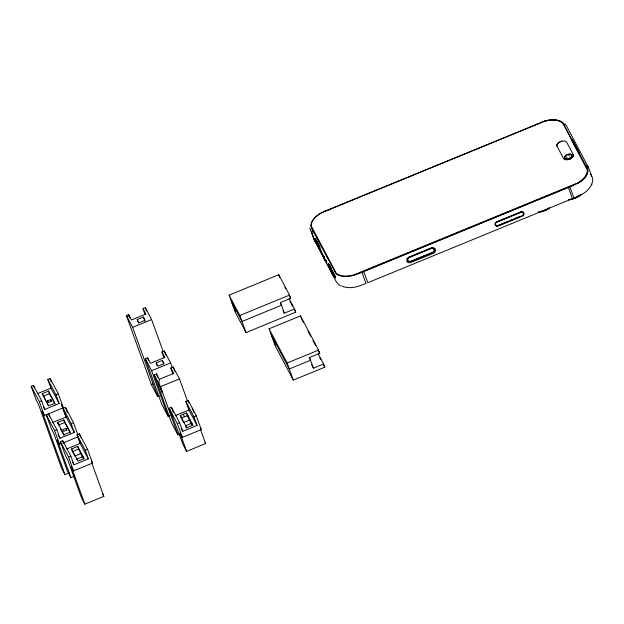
<?xml version="1.0" encoding="UTF-8"?>
<svg xmlns="http://www.w3.org/2000/svg" width="624" height="624" viewBox="0 0 624 624"><rect width="100%" height="100%" fill="white"/><g stroke="black" fill="none" stroke-linecap="round" stroke-linejoin="round"><path stroke-width="0.94" d="M309.933 228.017L310.744 231.13M578.744 151.952L577.933 151.733L572.013 140.509L572.372 140.018L578.939 152.763L573.16 141.812M572.013 140.509L572.395 139.909L578.885 152.342M158.902 383.713L159.338 379.283L156.476 373.87L154.198 374.806L171.631 422.971L177.91 434.85L179.634 434.14M320.705 251.261L319.831 248.976L320.814 251.667L320.744 250.996M325.642 260.021L326.734 262.634L325.658 260.107M326.633 262.673L326.219 261.893M591.755 184.883L592.8 179.501L591.989 176.397M328.809 209.524L328.778 209.992M566.92 156.78L566.709 157.607M324.847 211.099L321.305 212.839A19.874 10.967 -19.9 0 0 310.931 226.387L311.61 228.532M126.984 316.672L129.207 315.627M324.862 211.146L544.456 121.173A19.874 10.967 -19.9 0 1 562.926 122.928L587.098 167.872M159.377 395.788L157.654 396.497L151.375 384.61L126.352 315.487L128.63 314.551L131.492 319.964L145.844 314.067L142.99 308.654L145.345 307.687L151.616 319.566L163.145 351.406M315.253 239.171L315.354 238.586M315.962 240.014L315.884 240.724M315.744 240.38L315.627 239.905M316.103 240.568L315.853 239.866M316.54 241.16L316.251 241.582L316.735 241.41M316.22 241.402L316.719 241.231L317.109 242.143M316.228 241.527L316.742 241.285M315.518 239.819L316.36 241.847L316.742 241.543M316.984 241.855L316.516 241.184M317.015 242.845L317.234 242.479M316.976 242.198L317.468 243.025M317.156 243.188L317.663 243.025M317.132 242.401L317.257 243.415L317.772 243.181M317.281 243.477L317.772 243.227M317.866 243.407L317.374 243.649L317.897 243.461M317.491 243.867L317.905 243.578M317.499 243.984L317.99 243.688M317.515 243.04L317.928 243.859M318.037 244.733L318.56 244.499M318.568 244.616L318.068 244.795L317.912 243.727M318.575 244.748L318.154 244.967L318.591 244.881M137.21 319.582L143.411 317.031L145.119 320.268L138.918 322.819L137.21 319.582L138.473 323.068M318.224 244.6L318.552 245.466M318.427 245.653L318.841 246.09M318.521 245.825L319.02 245.583L318.529 245.879L318.412 244.514L318.552 245.092M316.384 241.059L318.661 246.199L319.16 245.926L318.638 246.043L316.844 241.87L317.023 242.876M318.95 246.34L319.652 247.12M319.199 246.308L318.887 245.638M319.543 247.65L319.784 248.048M319.909 248.024L319.387 246.8L319.457 247.541M126.352 315.487L132.631 327.366L151.616 319.566M229.094 295.152L278.772 274.739L289.513 295.082L290.683 298.311L280.511 302.484L284.365 313.131L294.536 308.958L295.706 312.179L246.028 332.592L235.287 312.25L229.094 295.152L239.834 315.487L246.028 332.592M328.442 264.053L328.528 263.383M328.528 263.429L328.575 264.428M64.997 474.653L61.55 468.117L38.548 404.563L36.2 400.117L31.2 386.318L33.478 385.382L41.629 400.811L44.756 409.445L59.108 403.549L55.981 394.914L47.837 379.486L50.193 378.518L58.336 393.947L63.328 407.745L44.343 415.545L41.995 411.099L64.997 474.653L69.319 472.883M328.661 264.537L328.7 264.709M329.386 265.496L328.887 264.638M329.277 266.019L329.776 265.785M329.285 266.081L329.8 265.84M329.394 266.245L329.807 265.964M329.823 266.089L329.402 266.37L329.254 265.496M329.425 266.425L329.831 266.222M329.846 266.51L329.371 265.715M329.542 265.637L329.675 266.994L330.166 266.752M329.675 266.994L330.174 266.815M328.419 263.788L329.784 267.259L330.283 266.986M330.291 267.041L329.917 266.737M330.065 267.4L330.034 266.752L332.085 271.612L331.695 270.605M330.455 268.32L330.447 267.797M330.338 268.031L330.58 268.601L331.079 268.421M330.541 268.429L331.048 268.25M330.556 268.546L331.071 268.304M330.673 268.78L331.087 268.554M330.673 268.827L331.079 268.694M328.645 264.163L332.257 271.502L331.531 269.747M331.11 269.233L331.336 269.81L331.297 269.248M331.718 270.247L331.406 269.506M331.726 270.777L332.233 270.598M331.828 271.003L332.342 270.769M332.335 270.956L332.272 271.128M332.194 271.456L331.89 270.488M332.803 271.853L332.99 273.218L333.497 273.016L333.099 273.468M37.502 393.65L50.965 388.128L59.108 403.549M332.732 272.61L332.709 271.674M333.115 272.431L333.466 272.891L332.974 273.187M332.959 272.532L332.615 271.736L332.631 272.321M332.842 272.719L332.514 271.643L333.349 273.702L332.966 273.07M333.091 273.421L333.59 273.172M333.544 273.585L332.374 271.729M42.323 393.643L48.524 391.092L54.959 403.283L48.758 405.834L42.323 393.643L46.262 401.911M334.097 274.373L334.152 275.418M334.199 274.599L333.949 274.03L334.027 275.137M334.269 275.707L334.76 275.863M334.776 275.59L334.363 275.878L334.792 275.722M334.799 275.855L334.526 275.473L334.667 276.112M43.259 396.224L49.46 393.674L55.037 404.243M239.834 315.487L289.513 295.082M335.018 276.853L335.369 277.04L335.01 276.721M335.4 277.15L335.408 277.859M335.587 277.352L335.104 276.565M31.2 386.318L39.343 401.747L41.629 400.811M55.981 394.914L58.336 393.947M169.837 415.592L168.113 416.302L161.834 404.414L145.337 358.831L147.615 357.895L150.47 363.308L164.83 357.412L161.967 351.998L164.323 351.031L170.602 362.918L172.247 367.474M47.549 400.85L50.716 399.555L51.597 401.24L48.438 402.535L47.549 400.85L48.204 402.667M354.237 275.184L573.83 185.211M358.012 273.92L577.387 183.518A19.874 10.967 -19.9 0 0 587.746 169.923L587.083 167.833M156.187 362.926L162.388 360.383L164.096 363.62L157.895 366.163L156.187 362.926L157.17 365.648M497.983 225.498L508.732 221.083M510.526 220.35L513.209 219.242M515.003 218.509L519.48 216.668M145.337 358.831L151.609 370.718L170.602 362.918M74.342 476.276L70.894 477.688L67.439 471.159L53.781 433.415L51.433 428.969L46.433 415.171L48.711 414.235L56.862 429.655L59.99 438.298L74.342 432.401L71.214 423.758L63.071 408.338L65.426 407.363L73.57 422.791L77.938 434.873M173.012 373.994L170.828 367.973L173.183 367.006L179.462 378.885L187.535 401.185M269.061 328.801L300.503 315.892L318.568 350.095L319.73 353.324L309.559 357.505L313.42 368.152L323.591 363.971L324.753 367.201L293.311 380.117L275.246 345.907L269.061 328.801L287.126 363.012L293.311 380.117M52.736 422.503L66.199 416.972L74.342 432.401M159.338 379.283L173.69 373.386L170.828 367.973M57.556 422.487L63.757 419.944L70.192 432.136L63.991 434.678L57.556 422.487L58.18 424.211M151.375 384.61L152.896 383.986M58.492 425.069L64.693 422.526L70.27 433.087M274.732 339.238L273.78 339.628L275.652 344.791L276.596 344.401M154.198 374.806L160.469 386.685L179.462 378.885M46.433 415.171L54.577 430.591L56.862 429.655M71.214 423.758L73.57 422.791M65.949 428.407L62.782 429.702L63.671 431.387L66.83 430.084L65.949 428.407L66.612 430.24M84.88 504.176L81.424 497.648L67.766 459.904L65.419 455.458L60.419 441.652L62.696 440.716L70.847 456.144L73.975 464.786L88.327 458.89L85.199 450.247L77.056 434.819L79.412 433.852L87.555 449.28L92.555 463.086L73.562 470.886L71.214 466.44L84.88 504.176L103.865 496.376L91.829 463.133M70.894 477.688L57.229 439.951L59.576 444.397L61.3 443.687M63.032 442.978L78.562 436.597M66.721 448.991L80.184 443.461L88.327 458.89M186.623 451.355L183.175 444.818L169.174 408.19L171.452 407.254L179.595 422.682L182.723 431.317L197.083 425.42L193.955 416.785L185.804 401.357L188.159 400.39L196.31 415.818L201.302 429.616L182.317 437.416L179.969 432.97L186.623 451.355L205.608 443.555L200.468 429.351M71.542 448.976L77.743 446.433L84.178 458.624L77.984 461.167L71.542 448.976L72.478 451.558L78.679 449.015L82.352 457.127M287.126 363.012L318.568 350.095M60.419 441.652L68.57 457.08L70.847 456.144M85.199 450.247L87.555 449.28M81.026 453.461L74.825 456.004L72.868 452.299M175.297 415.6L188.932 409.999L197.083 425.42M180.297 415.514L186.498 412.963L192.933 425.155L186.732 427.705L180.297 415.514L183.183 421.801M76.565 459.303L82.766 456.76L83.944 458.983M181.233 418.096L187.426 415.545L191.287 424.172M187.114 416.676L188.846 415.966M169.174 408.19L177.317 423.618L179.595 422.682M193.955 416.785L196.31 415.818M183.581 422.542L189.774 419.991M185.32 425.841L191.521 423.29L192.691 425.513M318.614 245.209L318.427 244.647M329.729 266.198L329.534 265.574M563.784 124.769L587.207 169.946A19.36 10.686 -19.9 0 1 577.114 183.183L354.151 274.771A19.36 10.686 -19.9 0 1 336.172 273.07L311.384 226.122A19.36 10.686 -19.9 0 1 321.477 212.885L544.432 121.298A19.36 10.686 -19.9 0 1 562.419 123.006L563.784 124.769L564.291 124.683L562.91 122.881A19.874 10.967 -19.9 0 0 544.44 121.134M585.484 165.875L586.006 165.789M568.807 155.696L570.11 155.938M578.003 151.702L578.627 151.897M330.611 208.783L330.58 209.251M319.73 249.015L320.611 251.066M340.595 285.87L338.107 284.123L336.352 281.884L314.909 241.285M321.001 251.043L321.017 251.339M325.416 260.66L325.299 260.013M564.907 123.724L566.381 125.635L588.097 166.764M535.158 124.761L535.259 125.174M536.71 124.121L536.812 124.535M326.711 262.618L325.541 260.029L325.868 260.348M320.954 251.004L321.243 251.527M320.432 250.544L320.276 249.873M319.839 249.093L320.627 250.934M326.446 261.721L325.993 260.668L326.336 261.721M325.853 260.59L326.079 261.128M326.243 261.534L326.43 261.807M311.594 228.485L335.782 273.476A19.874 10.967 -19.9 0 0 354.253 275.231M321.126 251.3L323.778 256.324M322.639 255.38L325.51 260.84L325.4 260.364M322.702 255.544L325.252 260.473M284.864 287.29L285.761 288.99M289.786 296.611L290.683 298.311M301.665 319.114L303.475 322.538M307.991 331.087L310.697 336.219M312.959 340.493L315.666 345.626M317.928 349.908L319.73 353.324M289.162 298.787L294.536 308.958M318.17 353.707L323.591 363.971M289.887 301.166L292.57 306.251M294.809 310.487L295.706 312.179M319.784 357.794L320.689 359.502M323.404 364.634L324.753 367.201M280.605 303.537L281.502 305.23L241.995 321.454L231.254 301.119M309.2 357.677L310.557 360.243L289.286 368.987L271.222 334.776M283.023 310.588L284.365 313.131M311.61 364.728L313.42 368.152M275.652 344.791L272.072 336.391M200.522 428.134L201.302 429.616M205.039 442.463L205.608 443.555M185.71 426.582L186.498 428.064M181.1 428.236L182.723 431.317M61.378 404.04L63.328 407.745M91.377 460.863L92.555 463.086M102.57 493.927L103.865 496.376M47.12 403.541L47.978 405.163M60.208 428.321L64.069 435.638M43.391 406.879L44.756 409.445M58.172 434.866L59.99 438.298M72.618 462.212L73.975 464.786M320.525 250.715L320.284 250.169M323.684 256.144L324.012 256.784M322.413 254.92L322.694 255.629M569.884 186.88L573.908 197.995L581.428 194.68A19.874 10.967 -19.9 0 0 591.521 184.127M320.346 250.123L320.245 249.818M323.965 256.651L325.12 259.514M323.934 256.643L324.277 257.377M322.444 255.13L321.547 252.923M568.363 187.512L572.434 198.658L367.801 282.719L363.737 271.565M333.731 273.515L334.199 274.654M334.987 276.284L335.486 277.618L335.392 277.095M333.107 272.392L333.505 273.343M334.199 274.958L333.154 272.984M334.378 275.387L334.792 276.37L334.23 275.356M335.01 276.611L335.4 277.797L335.252 276.822M332.116 270.395L331.851 271.066L331.789 270.559M333.239 272.875L334.113 275.137M331.968 270.41L332.335 271.268M333.06 272.914L333.528 273.967L333.395 272.992M333.637 274.123L334.386 275.964L334.246 275.488M331.874 270.387L332.249 271.378M330.697 267.883L331.079 268.999M329.55 265.769L330.915 269.24M328.388 263.398L328.536 264.014M324.23 257.299L324.558 258.047M318.786 245.435L319.184 246.379M318.685 245.411L319.792 248.118M317.507 242.908L317.92 244.062M318.006 244.179L319.816 248.375L319.628 247.369M316.727 241.589L316.532 241.098L316.54 241.738M322.148 254.475L320.993 251.503M315.206 238.555L315.455 239.288M315.705 239.827L315.986 240.95L315.931 239.905M316.282 241.036L317.515 244.023L317.327 243.017M315.011 238.571L315.487 239.585M315.604 239.803L316.477 241.753M361.951 272.298L366.007 283.46L358.277 286.346A19.874 10.967 -19.9 0 1 341.819 285.995M192.239 408.104L194.002 412.597M572.395 139.909L572.543 140.299M572.372 140.018L572.715 140.969M300.503 315.892L301.376 318.31M278.772 274.739L279.646 277.165M233.821 305.971L235.693 311.134L232.112 302.734M188.159 400.39L189.095 402.979M185.804 401.357L188.932 409.999M173.183 367.006L174.743 371.303M191.521 423.29L192.122 424.967M164.323 351.031L165.851 355.251M186.498 412.963L187.426 415.545M161.967 351.998L164.104 357.911M145.345 307.687L146.593 311.142M183.394 414.242L184.33 416.816M162.388 360.383L163.699 364.003M142.99 308.654L145.181 314.699M143.411 317.031L144.986 321.391M171.452 407.254L173.332 412.433M177.317 423.618L182.317 437.416M156.476 373.87L157.724 377.309M160.469 386.685L177.91 434.85M147.615 357.895L148.528 360.43M151.609 370.718L168.113 416.302M128.63 314.551L129.886 318.006M132.631 327.366L157.654 396.497L157.225 393.721M79.412 433.852L80.66 437.307M77.844 436.644L80.122 442.931M77.056 434.819L80.184 443.461M65.426 407.363L67.298 412.542M82.766 456.76L83.429 458.593M77.743 446.433L78.679 449.015M63.071 408.338L66.199 416.972M61.316 404.212L65.91 416.918M50.193 378.518L51.441 381.966M63.757 419.944L64.693 422.526M47.837 379.486L50.965 388.128M48.524 391.092L49.46 393.674M50.716 399.555L51.371 401.365M62.696 440.716L63.64 443.313M68.57 457.08L73.562 470.886M48.711 414.235L49.655 416.824M54.577 430.591L59.576 444.397M33.478 385.382L34.414 387.972M39.343 401.747L44.343 415.545M325.12 259.475L325.385 260.278M320.884 251.105L321.118 251.698M330.049 268.71L331.172 271.3L328.879 266.331L330.002 268.913M334.628 275.488L334.776 276.268M333.091 273.016L333.122 273.53M330.915 268.304L331.094 269.295M330.798 268.078L330.931 269.435M330.704 268.016L330.814 269.147M330.314 267.376L330.408 267.93M330.135 267.049L330.307 267.977M329.644 265.84L329.784 267.259M329.105 265.091L329.183 265.855M328.747 264.256L328.934 265.262M319.496 247.065L319.66 247.861M319.012 245.918L319.176 246.714M318.685 245.521L318.661 246.199M318.1 244.312L318.185 245.084M317.741 243.461L317.944 244.507M317.616 243.173L317.702 243.937M317.265 242.338L317.304 242.798M316.298 241.168L316.36 241.847M315.229 238.657L315.276 239.296M329.581 266.167L329.729 266.604M497.492 225.638A1.802 1.498 -27.8 0 1 495.955 225.124A3.962 3.292 -27.8 0 1 495.518 223.915A1.802 1.498 -27.8 0 1 496.337 222.433L521.461 212.113A1.802 1.498 -27.8 0 1 522.998 212.628A3.955 3.292 -27.8 0 1 523.435 213.837A1.802 1.498 -27.8 0 1 522.623 215.319M587.761 169.97A19.874 10.967 -19.9 0 1 577.403 183.565M316.017 242.12A2.753 2.293 -23.3 0 1 314.714 240.88L312.133 233.75A2.753 2.293 -23.4 0 1 312.998 231.153M316.025 241.332A2.753 2.293 -23.1 0 1 314.231 239.975L311.649 232.846A2.753 2.293 -23.2 0 1 312.515 230.24M591.295 176.444A2.753 2.285 -27.8 0 0 591.287 175.063L588.299 167.17A2.753 2.285 -30.3 0 0 586.022 165.836M586.42 166.585A2.753 2.285 -27.8 0 1 588.705 167.942M590.881 174.291A2.753 2.285 -30.3 0 1 590.99 175.204M556.967 146.11A4.93 2.722 -19.9 0 1 560.243 141.812A7.316 4.04 -19.9 0 1 562.06 141.219A4.93 2.722 -19.9 0 1 566.67 142.178L573.277 154.682A4.93 2.722 -19.9 0 1 571.132 158.41A7.324 4.04 -19.9 0 1 569.423 159.214M562.037 141.157A7.316 4.04 -19.9 0 0 560.235 141.796A4.93 2.722 -19.9 0 0 556.967 146.094L563.589 158.66A4.93 2.722 -19.9 0 0 569.408 159.167A7.324 4.04 -19.9 0 0 571.116 158.348M573.253 154.619A4.93 2.722 -19.9 0 1 569.977 158.909M571.342 154.362A3.923 2.168 -19.9 0 1 569.041 158.543A3.923 2.168 -19.9 0 1 564.806 156.64M581.701 194.197A13.642 7.527 -19.9 0 1 568.526 199.891M568.542 199.493A11.723 6.474 -19.9 0 0 580.07 195A11.739 6.474 -19.9 0 1 571.42 199.111M540.478 211.528A11.739 6.474 -19.9 0 0 548.769 208.12A11.723 6.474 -19.9 0 1 540.485 211.536M314.324 238.766L315.494 241.613L314.356 238.781M315.44 240.88L316.61 243.727L315.44 240.88M316.563 242.993L317.733 245.84L316.586 243.017M317.678 245.115L318.848 247.962L317.678 245.115M327.764 264.217L328.934 267.064L327.795 264.233M331.118 270.566L332.288 273.413L331.149 270.59M332.233 272.68L333.403 275.527L332.264 272.704M333.356 274.802L334.526 277.649L333.356 274.802M406.965 258.749L406.856 261.292L407.456 262.197L409.617 262.922L433.29 253.43C435.326 252.704 436.316 249.935 434.702 248.321L432.541 247.595L431.285 247.884L408.868 257.096L406.965 258.749M407.55 258.656L407.394 260.348L407.94 261.269L410.522 261.565L432.775 252.416L434.242 251.168L434.398 249.467L433.142 248.141L431.27 248.258L409.009 257.4L407.55 258.656M407.698 258.703L408.073 261.152L410.483 261.417L432.713 252.291L434.086 251.113L434.226 249.522L433.064 248.282L431.301 248.399L409.079 257.525L407.698 258.703M496.696 221.996L496.205 222.269A2.059 1.708 -27.8 0 0 495.277 223.961A4.274 3.557 -27.8 0 0 495.752 225.272A2.059 1.708 -27.8 0 0 497.507 225.857L522.748 215.491A2.059 1.708 -27.8 0 0 523.676 213.798A4.274 3.557 -27.8 0 0 523.208 212.488A2.059 1.708 -27.8 0 0 521.453 211.895L496.696 221.996M315.362 238.657L315.393 239.561L315.362 238.664M329.675 265.559L329.16 265.746L329.683 265.613M330.931 268.016L330.431 268.203L330.946 268.024M520.9 211.895L496.642 221.855A2.402 1.997 -27.8 0 0 495.004 224.133A4.696 3.908 -27.8 0 0 495.277 225.124A2.402 1.997 -27.8 0 0 498.178 226.091L522.436 216.13A2.402 1.997 -27.8 0 0 524.074 213.86A4.696 3.908 -27.8 0 0 523.544 212.41A2.402 1.997 -27.8 0 0 520.9 211.895M160.555 387.652L158.847 384.415L162.419 392.816L160.555 387.652M566.834 159.159A3.955 2.184 -19.9 0 0 572.247 155.618A3.955 2.184 -19.9 0 0 566.319 155.345A3.955 2.184 -19.9 0 0 566.834 159.159M566.686 158.956A4.056 2.239 -19.9 0 0 572.239 155.329A4.056 2.239 -19.9 0 0 566.163 155.056A4.056 2.239 -19.9 0 0 566.686 158.956M538.317 212.168A13.642 7.527 -19.9 0 0 549.635 207.987A13.619 7.519 -19.9 0 1 538.333 212.176"/></g></svg>
